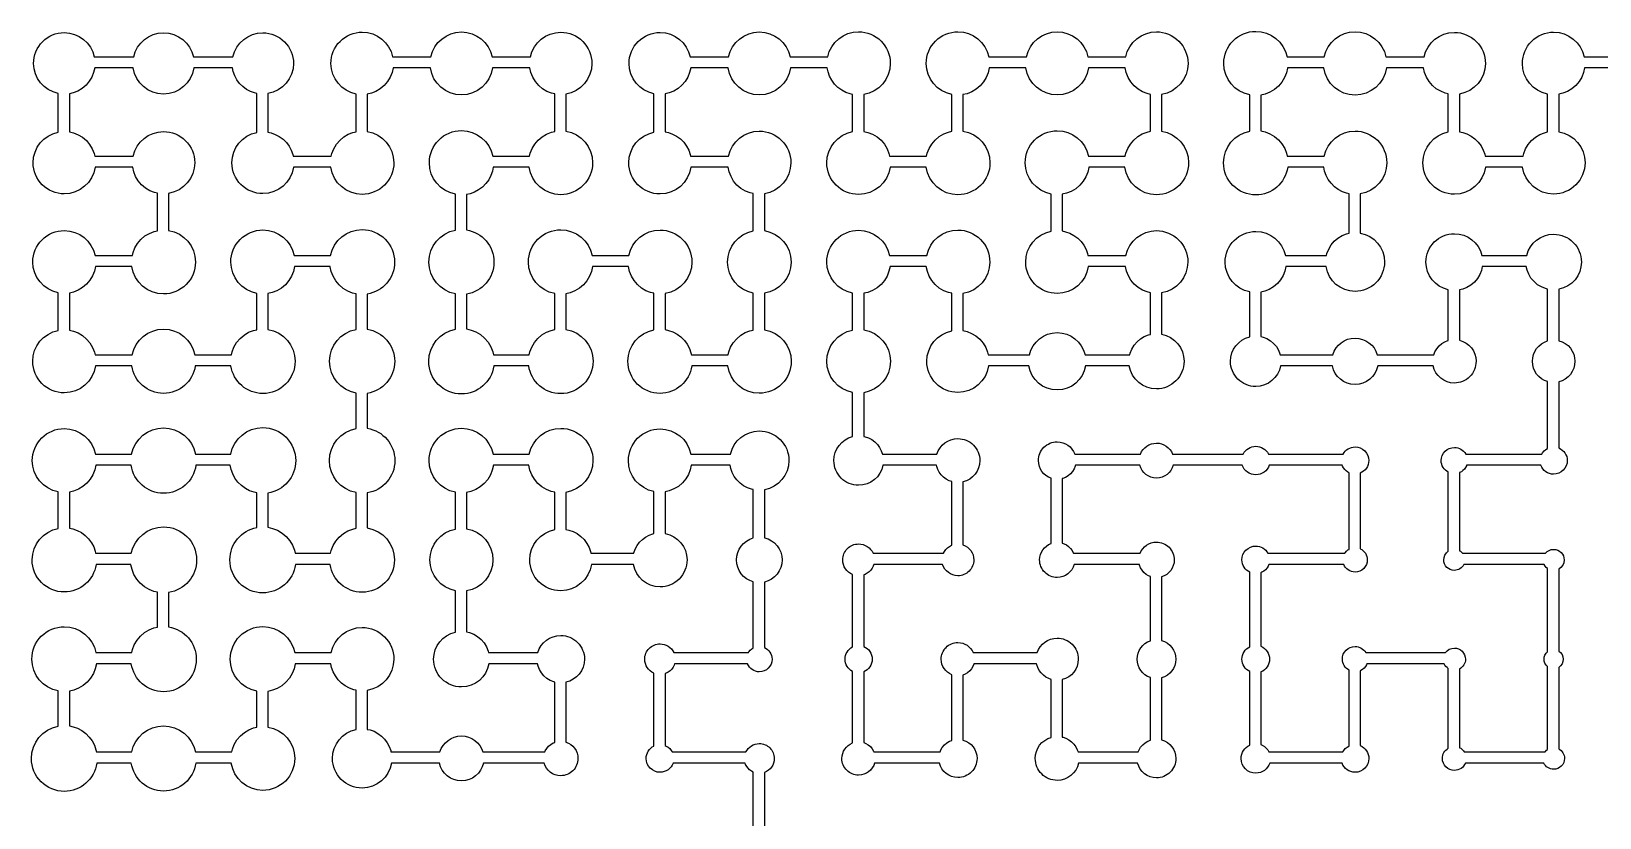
# Model space of a CAD drawing. Extents: x 0.02 to 7.98, y 0.02 to 7.98.
# Drawn here: x 2.022 to 3.996, y 6.987 to 7.977 of the extents above; entities that cross this region are included whole.
import ezdxf

# ---------------------------------------------------------------- set-up
doc = ezdxf.new("R2010")
doc.units = 0
doc.layers.add('PYDXF', color=18, linetype='CONTINUOUS')

msp = doc.modelspace()

# ---------------------------------------------------------------- linework, layer by layer
at = {"layer": 'PYDXF'}
for points in [[(2.9305, 6.9572), (2.9305, 7.0441), (2.9281, 7.0453), (2.9259, 7.047), (2.9239, 7.049), (2.9222, 7.0513), (2.9209, 7.0537), (2.9203, 7.0555), (2.8295, 7.0555, -0.318834), (2.8131, 7.0438, -0.414214), (2.7957, 7.0612, -0.287183), (2.8055, 7.0769), (2.8055, 7.1686, -0.299523), (2.7938, 7.1862, -0.414214), (2.8131, 7.2055, -0.289711), (2.8305, 7.1945), (2.9245, 7.1945), (2.9251, 7.1955), (2.9268, 7.1975), (2.9288, 7.1992), (2.9305, 7.2002), (2.9305, 7.2836, -0.337433), (2.9094, 7.3112, -0.337433), (2.9305, 7.3389), (2.9305, 7.3998), (2.9282, 7.4003), (2.9231, 7.4021), (2.9183, 7.4046), (2.9138, 7.4079), (2.9098, 7.4119), (2.9065, 7.4164), (2.9039, 7.4213), (2.9022, 7.4263), (2.9013, 7.4305), (2.8525, 7.4305), (2.8525, 7.4305), (2.8512, 7.4245), (2.8489, 7.4187), (2.8455, 7.4131), (2.8413, 7.4081), (2.8363, 7.4038), (2.8307, 7.4005), (2.8248, 7.3981), (2.8195, 7.3969), (2.8195, 7.3446, -0.359793), (2.8471, 7.3112, -0.414214), (2.8131, 7.2772, -0.365305), (2.7797, 7.3055), (2.7267, 7.3055, -0.371567), (2.6881, 7.2723, -0.414214), (2.6491, 7.3112, -0.357587), (2.6805, 7.3494), (2.6805, 7.3965), (2.6762, 7.3974), (2.6702, 7.3998), (2.6645, 7.4032), (2.6594, 7.4075), (2.6551, 7.4127), (2.6517, 7.4183), (2.6493, 7.4243), (2.648, 7.4304), (2.6479, 7.4305), (2.6034, 7.4305), (2.6034, 7.4303), (2.602, 7.4243), (2.5996, 7.4183), (2.5962, 7.4126), (2.5919, 7.4075), (2.5868, 7.4031), (2.5811, 7.3997), (2.5751, 7.3973), (2.5695, 7.3961), (2.5695, 7.3504, -0.367633), (2.6028, 7.3112, -0.367633), (2.5695, 7.2721), (2.5695, 7.2206), (2.5734, 7.2197), (2.5786, 7.2177), (2.5835, 7.2147), (2.5879, 7.211), (2.5916, 7.2066), (2.5945, 7.2017), (2.5966, 7.1965), (2.597, 7.1945), (2.6594, 7.1945, -0.334207), (2.6881, 7.2161, -0.414214), (2.718, 7.1862, -0.352253), (2.6945, 7.1571), (2.6945, 7.0819, -0.329037), (2.7098, 7.0612, -0.414214), (2.6881, 7.0395, -0.337815), (2.6672, 7.0555), (2.5908, 7.0555, -0.355549), (2.5631, 7.0329, -0.355549), (2.5354, 7.0555), (2.475, 7.0555, -0.369659), (2.4381, 7.0239, -0.414214), (2.4008, 7.0612, -0.355053), (2.4305, 7.0977), (2.4305, 7.1472), (2.4275, 7.1478), (2.4221, 7.1497), (2.4169, 7.1525), (2.4121, 7.156), (2.4079, 7.1603), (2.4044, 7.1651), (2.4016, 7.1702), (2.3997, 7.1756), (2.3987, 7.1805), (2.3538, 7.1805), (2.3537, 7.1803), (2.3524, 7.1742), (2.35, 7.1681), (2.3465, 7.1624), (2.3422, 7.1572), (2.337, 7.1528), (2.3312, 7.1494), (2.3252, 7.147), (2.3195, 7.1457), (2.3195, 7.1008, -0.368062), (2.3532, 7.0612, -0.414214), (2.3131, 7.0211, -0.372747), (2.2734, 7.0555), (2.2288, 7.0555, -0.373707), (2.1881, 7.0202, -0.373707), (2.1475, 7.0555), (2.1041, 7.0555, -0.374056), (2.0631, 7.0198, -0.414214), (2.0217, 7.0612, -0.36158), (2.0555, 7.1019), (2.0555, 7.1462, -0.36158), (2.0223, 7.1862, -0.414214), (2.0631, 7.2271, -0.355549), (2.103, 7.1945), (2.148, 7.1945), (2.1489, 7.1983), (2.1513, 7.2044), (2.1547, 7.2101), (2.1591, 7.2153), (2.1643, 7.2197), (2.17, 7.2231), (2.176, 7.2255), (2.1805, 7.2265), (2.1805, 7.2705), (2.1759, 7.2715), (2.1698, 7.274), (2.164, 7.2774), (2.1587, 7.2819), (2.1543, 7.2871), (2.1508, 7.2929), (2.1484, 7.299), (2.147, 7.3052), (2.147, 7.3055), (2.1031, 7.3055, -0.373097), (2.0631, 7.2708, -0.414214), (2.0227, 7.3112, -0.359663), (2.0555, 7.3509), (2.0555, 7.3968, -0.359324), (2.0229, 7.4362, -0.414214), (2.0631, 7.4765, -0.35466), (2.1024, 7.4445), (2.1479, 7.4445, -0.356059), (2.1881, 7.4774, -0.356059), (2.2283, 7.4445), (2.2726, 7.4445, -0.356386), (2.3131, 7.4777, -0.414214), (2.3545, 7.4362, -0.369543), (2.3195, 7.3953), (2.3195, 7.3523), (2.3253, 7.3509), (2.3314, 7.3485), (2.3373, 7.345), (2.3425, 7.3406), (2.3469, 7.3354), (2.3504, 7.3296), (2.3528, 7.3234), (2.3537, 7.3195), (2.3984, 7.3195), (2.3992, 7.3232), (2.4016, 7.3292), (2.405, 7.3349), (2.4093, 7.34), (2.4145, 7.3444), (2.4202, 7.3478), (2.4262, 7.3501), (2.4305, 7.3511), (2.4305, 7.3959, -0.36158), (2.3969, 7.4362, -0.36158), (2.4305, 7.4766), (2.4305, 7.5211, -0.36158), (2.3972, 7.5612, -0.36158), (2.4305, 7.6014), (2.4305, 7.6462), (2.4261, 7.6472), (2.4201, 7.6496), (2.4144, 7.653), (2.4092, 7.6574), (2.4049, 7.6625), (2.4015, 7.6682), (2.3991, 7.6742), (2.3977, 7.6803), (2.3977, 7.6805), (2.353, 7.6805), (2.353, 7.6804), (2.3517, 7.6744), (2.3493, 7.6684), (2.3459, 7.6628), (2.3416, 7.6577), (2.3366, 7.6534), (2.3309, 7.65), (2.325, 7.6477), (2.3195, 7.6464), (2.3195, 7.6013, -0.36862), (2.3537, 7.5612, -0.414214), (2.3131, 7.5207, -0.37324), (2.2729, 7.5555), (2.2281, 7.5555, -0.373097), (2.1881, 7.5208, -0.373097), (2.1481, 7.5555), (2.1024, 7.5555, -0.372371), (2.0631, 7.5215, -0.414214), (2.0234, 7.5612, -0.358658), (2.0555, 7.6001), (2.0555, 7.6475, -0.358488), (2.0235, 7.6862, -0.414214), (2.0631, 7.7258, -0.353771), (2.1018, 7.6945), (2.1489, 7.6945), (2.1497, 7.6981), (2.152, 7.704), (2.1554, 7.7096), (2.1597, 7.7147), (2.1647, 7.719), (2.1704, 7.7223), (2.1763, 7.7247), (2.1805, 7.7256), (2.1805, 7.7729), (2.1766, 7.7737), (2.1708, 7.776), (2.1653, 7.7793), (2.1604, 7.7835), (2.1562, 7.7884), (2.1529, 7.7939), (2.1506, 7.7997), (2.1493, 7.8055), (2.1019, 7.8055, -0.371853), (2.0631, 7.772, -0.414214), (2.0239, 7.8112, -0.357953), (2.0555, 7.8496), (2.0555, 7.8984, -0.357235), (2.0244, 7.9362, -0.414214), (2.0631, 7.975, -0.352423), (2.1009, 7.9445), (2.1505, 7.9445, -0.352214), (2.1881, 7.9748, -0.352214), (2.2257, 7.9445), (2.2755, 7.9445, -0.352214), (2.3131, 7.9748, -0.414214), (2.3517, 7.9362, -0.366254), (2.3195, 7.8982), (2.3195, 7.8496), (2.3235, 7.8488), (2.3288, 7.8469), (2.3338, 7.8443), (2.3385, 7.8408), (2.3427, 7.8367), (2.3461, 7.832), (2.3488, 7.8269), (2.3507, 7.8216), (2.3511, 7.8195), (2.3992, 7.8195), (2.4, 7.8229), (2.4024, 7.8288), (2.4057, 7.8344), (2.4099, 7.8394), (2.415, 7.8437), (2.4205, 7.847), (2.4264, 7.8493), (2.4305, 7.8503), (2.4305, 7.8977, -0.358136), (2.3988, 7.9362, -0.414214), (2.4381, 7.9756, -0.353392), (2.4765, 7.9445), (2.5245, 7.9445, -0.353745), (2.5631, 7.9758, -0.353771), (2.6018, 7.9445), (2.6499, 7.9445, -0.353169), (2.6881, 7.9755, -0.414214), (2.7273, 7.9362, -0.367048), (2.6945, 7.8976), (2.6945, 7.8509, -0.368205), (2.7283, 7.8112, -0.414214), (2.6881, 7.771, -0.372877), (2.6483, 7.8055), (2.6031, 7.8055), (2.6021, 7.8004), (2.6002, 7.795), (2.5974, 7.7897), (2.5938, 7.7849), (2.5895, 7.7806), (2.5846, 7.777), (2.5794, 7.7742), (2.5739, 7.7722), (2.5695, 7.7713), (2.5695, 7.7266, -0.369023), (2.6041, 7.6862, -0.369023), (2.5695, 7.6458), (2.5695, 7.6019), (2.5752, 7.6006), (2.5813, 7.5982), (2.587, 7.5948), (2.5922, 7.5904), (2.5966, 7.5852), (2.6001, 7.5794), (2.6025, 7.5733), (2.6033, 7.5695), (2.6484, 7.5695), (2.6492, 7.5732), (2.6516, 7.5792), (2.655, 7.5849), (2.6593, 7.59), (2.6645, 7.5944), (2.6702, 7.5978), (2.6762, 7.6001), (2.6805, 7.6011), (2.6805, 7.6465, -0.359819), (2.6475, 7.6862, -0.414214), (2.6881, 7.7268, -0.355196), (2.7277, 7.6945), (2.7739, 7.6945, -0.35466), (2.8131, 7.7265, -0.414214), (2.8533, 7.6862, -0.368205), (2.8195, 7.6466), (2.8195, 7.6011), (2.8239, 7.6002), (2.8294, 7.5983), (2.8346, 7.5955), (2.8395, 7.5919), (2.8438, 7.5876), (2.8474, 7.5827), (2.8502, 7.5775), (2.8521, 7.572), (2.8526, 7.5695), (2.8989, 7.5695), (2.8997, 7.5731), (2.902, 7.579), (2.9054, 7.5846), (2.9097, 7.5897), (2.9147, 7.594), (2.9204, 7.5973), (2.9263, 7.5997), (2.9305, 7.6006), (2.9305, 7.6471, -0.358997), (2.8981, 7.6862, -0.358997), (2.9305, 7.7254), (2.9305, 7.7723), (2.9264, 7.7733), (2.9206, 7.7756), (2.915, 7.7789), (2.91, 7.7831), (2.9058, 7.7882), (2.9025, 7.7937), (2.9001, 7.7996), (2.8988, 7.8055), (2.8988, 7.8055), (2.852, 7.8055, -0.371982), (2.8131, 7.7719, -0.414214), (2.7738, 7.8112, -0.358123), (2.8055, 7.8497), (2.8055, 7.8981, -0.3576), (2.7741, 7.9362, -0.414214), (2.8131, 7.9752, -0.352816), (2.8511, 7.9445), (2.8995, 7.9445, -0.353745), (2.9381, 7.9758, -0.353771), (2.9768, 7.9445), (3.0242, 7.9445, -0.354111), (3.0631, 7.9761, -0.414214), (3.103, 7.9362, -0.367776), (3.0695, 7.8969), (3.0695, 7.8507), (3.0749, 7.8494), (3.0808, 7.8471), (3.0863, 7.8438), (3.0914, 7.8395), (3.0956, 7.8345), (3.099, 7.8289), (3.1013, 7.823), (3.1021, 7.8195), (3.1487, 7.8195), (3.1496, 7.8231), (3.1519, 7.829), (3.1553, 7.8347), (3.1596, 7.8398), (3.1647, 7.8441), (3.1703, 7.8474), (3.1763, 7.8498), (3.1805, 7.8508), (3.1805, 7.8972, -0.358828), (3.1483, 7.9362, -0.414214), (3.1881, 7.9761, -0.35415), (3.227, 7.9445), (3.2744, 7.9445, -0.353928), (3.3131, 7.976, -0.353928), (3.3519, 7.9445), (3.3994, 7.9445, -0.353928), (3.4381, 7.976, -0.414214), (3.4778, 7.9362, -0.367633), (3.4445, 7.8971), (3.4445, 7.851, -0.368321), (3.4785, 7.8112, -0.414214), (3.4381, 7.7709, -0.372981), (3.3982, 7.8055), (3.3529, 7.8055), (3.3529, 7.8054), (3.3516, 7.7994), (3.3492, 7.7935), (3.3458, 7.7879), (3.3416, 7.7828), (3.3365, 7.7785), (3.3309, 7.7751), (3.3249, 7.7728), (3.3195, 7.7716), (3.3195, 7.7253), (3.3237, 7.7244), (3.329, 7.7225), (3.3342, 7.7198), (3.3389, 7.7163), (3.3431, 7.7121), (3.3467, 7.7073), (3.3494, 7.7021), (3.3513, 7.6968), (3.3518, 7.6945), (3.3996, 7.6945, -0.353562), (3.4381, 7.7257, -0.414214), (3.4776, 7.6862, -0.367347), (3.4445, 7.6473), (3.4445, 7.5953, -0.36158), (3.4728, 7.5612, -0.414214), (3.4381, 7.5265, -0.366306), (3.4039, 7.5555), (3.3487, 7.5555, -0.368166), (3.3131, 7.5251, -0.368166), (3.2775, 7.5555), (3.2268, 7.5555, -0.37171), (3.1881, 7.5221, -0.414214), (3.149, 7.5612, -0.35777), (3.1805, 7.5995), (3.1805, 7.6468), (3.1763, 7.6478), (3.1704, 7.6501), (3.1647, 7.6535), (3.1597, 7.6578), (3.1554, 7.6629), (3.152, 7.6685), (3.1497, 7.6744), (3.1483, 7.6804), (3.1483, 7.6805), (3.1027, 7.6805), (3.1027, 7.6804), (3.1013, 7.6745), (3.099, 7.6686), (3.0956, 7.663), (3.0914, 7.658), (3.0863, 7.6537), (3.0808, 7.6504), (3.0749, 7.648), (3.0695, 7.6468), (3.0695, 7.6008, -0.368062), (3.1032, 7.5612, -0.368062), (3.0695, 7.5217), (3.0695, 7.4667), (3.0714, 7.4663), (3.0756, 7.4648), (3.0797, 7.4626), (3.0834, 7.4599), (3.0867, 7.4565), (3.0895, 7.4528), (3.0916, 7.4487), (3.0931, 7.4445), (3.0932, 7.4445), (3.1618, 7.4445, -0.327731), (3.1881, 7.4639, -0.414214), (3.2158, 7.4362, -0.347379), (3.1945, 7.4094), (3.1945, 7.3302, -0.32193), (3.2082, 7.3112, -0.414214), (3.1881, 7.2912, -0.331439), (3.1689, 7.3055), (3.0823, 7.3055), (3.0815, 7.3032), (3.0801, 7.3006), (3.0783, 7.2982), (3.0762, 7.296), (3.0738, 7.2943), (3.0712, 7.2929), (3.0695, 7.2923), (3.0695, 7.2021, -0.307649), (3.0803, 7.1862, -0.307649), (3.0695, 7.1704), (3.0695, 7.0812), (3.0724, 7.0801), (3.0753, 7.0783), (3.078, 7.0761), (3.0802, 7.0734), (3.082, 7.0705), (3.0824, 7.0695), (3.1656, 7.0695), (3.1665, 7.0719), (3.1685, 7.0752), (3.1711, 7.0782), (3.1741, 7.0808), (3.1775, 7.0828), (3.1805, 7.084), (3.1805, 7.1667, -0.308949), (3.1671, 7.1862, -0.414214), (3.1881, 7.2072, -0.299868), (3.2074, 7.1945), (3.2879, 7.1945, -0.324151), (3.3131, 7.2128, -0.414214), (3.3397, 7.1862, -0.344676), (3.3195, 7.1605), (3.3195, 7.0881), (3.3205, 7.0879), (3.3242, 7.0866), (3.3278, 7.0847), (3.3311, 7.0822), (3.3341, 7.0793), (3.3365, 7.0759), (3.3384, 7.0723), (3.3395, 7.0695), (3.4152, 7.0695), (3.4162, 7.072), (3.4182, 7.0754), (3.4208, 7.0785), (3.4239, 7.0811), (3.4273, 7.0832), (3.4305, 7.0844), (3.4305, 7.1631, -0.324019), (3.4137, 7.1862, -0.324111), (3.4305, 7.2094), (3.4305, 7.2903), (3.4282, 7.2912), (3.4251, 7.293), (3.4223, 7.2954), (3.4199, 7.2982), (3.418, 7.3014), (3.4167, 7.3047), (3.4166, 7.3055), (3.3345, 7.3055, -0.339315), (3.3131, 7.2891, -0.414214), (3.291, 7.3112, -0.31449), (3.3055, 7.332), (3.3055, 7.4139, -0.320924), (3.2895, 7.4362, -0.414214), (3.3131, 7.4599, -0.312794), (3.3352, 7.4445), (3.4179, 7.4445, -0.307649), (3.4381, 7.4582, -0.307649), (3.4584, 7.4445), (3.5472, 7.4445, -0.280208), (3.5631, 7.4542, -0.280021), (3.579, 7.4445), (3.6731, 7.4445, -0.27315), (3.6881, 7.4534, -0.414214), (3.7053, 7.4362, -0.307649), (3.6945, 7.4204), (3.6945, 7.3252, -0.293142), (3.7035, 7.3112, -0.414214), (3.6881, 7.2959, -0.307649), (3.6739, 7.3055), (3.5795, 7.3055), (3.5788, 7.3035), (3.5773, 7.3011), (3.5754, 7.2989), (3.5732, 7.297), (3.5708, 7.2956), (3.5695, 7.2951), (3.5695, 7.2024, -0.307861), (3.5805, 7.1862, -0.307861), (3.5695, 7.1701), (3.5695, 7.0786), (3.5713, 7.0779), (3.5739, 7.0763), (3.5762, 7.0743), (3.5782, 7.072), (3.5797, 7.0695), (3.6728, 7.0695), (3.6739, 7.0714), (3.6758, 7.0736), (3.678, 7.0754), (3.6804, 7.0769), (3.6805, 7.0769), (3.6805, 7.1723, -0.274669), (3.6721, 7.1862, -0.414214), (3.6881, 7.2022, -0.261964), (3.7017, 7.1945), (3.8018, 7.1945, -0.239162), (3.8131, 7.2002, -0.414214), (3.8271, 7.1862, -0.281246), (3.8195, 7.1738), (3.8195, 7.0748), (3.8211, 7.074), (3.8229, 7.0726), (3.8245, 7.071), (3.8256, 7.0695), (3.9273, 7.0695), (3.9278, 7.0701), (3.9292, 7.0716), (3.9305, 7.0725), (3.9305, 7.1768, -0.22637), (3.926, 7.1862, -0.22637), (3.9305, 7.1956), (3.9305, 7.3004), (3.9304, 7.3004), (3.9287, 7.3018), (3.9273, 7.3035), (3.9262, 7.3054), (3.9261, 7.3055), (3.8251, 7.3055, -0.288593), (3.8131, 7.298, -0.414214), (3.7998, 7.3112, -0.244691), (3.8055, 7.3221), (3.8055, 7.4216, -0.280101), (3.7965, 7.4362, -0.414214), (3.8131, 7.4528, -0.26785), (3.8274, 7.4445), (3.9231, 7.4445), (3.9242, 7.4462), (3.926, 7.4484), (3.9281, 7.4502), (3.9305, 7.4516), (3.9305, 7.5356, -0.331887), (3.9114, 7.5612, -0.33194), (3.9305, 7.5869), (3.9305, 7.6522), (3.9278, 7.6528), (3.9227, 7.6548), (3.9178, 7.6577), (3.9134, 7.6615), (3.9096, 7.6659), (3.9067, 7.6708), (3.9047, 7.676), (3.9036, 7.6805), (3.8483, 7.6805), (3.8472, 7.6757), (3.8452, 7.6705), (3.8422, 7.6655), (3.8384, 7.661), (3.8339, 7.6572), (3.8289, 7.6542), (3.8236, 7.6521), (3.8195, 7.6512), (3.8195, 7.5877, -0.346435), (3.8404, 7.5612, -0.414214), (3.8131, 7.5339, -0.353287), (3.7865, 7.5555), (3.7167, 7.5555, -0.357261), (3.6881, 7.532, -0.357274), (3.6595, 7.5555), (3.5943, 7.5555, -0.361867), (3.5631, 7.5295, -0.414214), (3.5313, 7.5612, -0.344808), (3.5555, 7.592), (3.5555, 7.6486, -0.356843), (3.5246, 7.6862, -0.414214), (3.5631, 7.7247, -0.351978), (3.6006, 7.6945), (3.6521, 7.6945), (3.6527, 7.6971), (3.6549, 7.7026), (3.658, 7.7078), (3.6619, 7.7124), (3.6666, 7.7164), (3.6718, 7.7195), (3.6772, 7.7217), (3.6805, 7.7224), (3.6805, 7.7722), (3.6775, 7.7728), (3.6721, 7.7747), (3.6669, 7.7775), (3.6621, 7.781), (3.6579, 7.7853), (3.6544, 7.7901), (3.6516, 7.7952), (3.6497, 7.8006), (3.6487, 7.8055), (3.6033, 7.8055, -0.37324), (3.5631, 7.7707, -0.414214), (3.5225, 7.8112, -0.359819), (3.5555, 7.851), (3.5555, 7.8967, -0.359493), (3.5228, 7.9362, -0.414214), (3.5631, 7.9766, -0.35487), (3.6025, 7.9445), (3.6492, 7.9445, -0.354111), (3.6881, 7.9761, -0.35415), (3.727, 7.9445), (3.775, 7.9445, -0.352973), (3.8131, 7.9753, -0.414214), (3.8522, 7.9362, -0.366892), (3.8195, 7.8977), (3.8195, 7.8503), (3.8237, 7.8494), (3.829, 7.8475), (3.8342, 7.8448), (3.8389, 7.8413), (3.8431, 7.8371), (3.8467, 7.8323), (3.8494, 7.8271), (3.8513, 7.8218), (3.8518, 7.8195), (3.8996, 7.8195), (3.9004, 7.8228), (3.9027, 7.8287), (3.906, 7.8342), (3.9102, 7.8392), (3.9152, 7.8434), (3.9207, 7.8467), (3.9265, 7.849), (3.9305, 7.8499), (3.9305, 7.8977, -0.358136), (3.8988, 7.9362, -0.414214), (3.9381, 7.9756, -0.353366), (3.9765, 7.9445), (4.0236, 7.9445, -0.355053)], [(4.0231, 7.9305), (3.977, 7.9305), (3.9757, 7.9247), (3.9734, 7.9189), (3.9701, 7.9134), (3.9659, 7.9084), (3.961, 7.9042), (3.9555, 7.9009), (3.9497, 7.8986), (3.9445, 7.8974), (3.9445, 7.8502, -0.367347), (3.9776, 7.8112, -0.414214), (3.9381, 7.7718, -0.372112), (3.8991, 7.8055), (3.8523, 7.8055, -0.372242), (3.8131, 7.7716, -0.414214), (3.7735, 7.8112, -0.358475), (3.8055, 7.85), (3.8055, 7.898), (3.8016, 7.8989), (3.7959, 7.9011), (3.7904, 7.9044), (3.7855, 7.9086), (3.7813, 7.9135), (3.778, 7.919), (3.7757, 7.9247), (3.7744, 7.9305), (3.7275, 7.9305, -0.372501), (3.6881, 7.8964, -0.372475), (3.6487, 7.9305), (3.603, 7.9305), (3.603, 7.9304), (3.6017, 7.9244), (3.5993, 7.9184), (3.5959, 7.9128), (3.5916, 7.9077), (3.5866, 7.9034), (3.5809, 7.9), (3.575, 7.8977), (3.5695, 7.8964), (3.5695, 7.8513), (3.575, 7.85), (3.581, 7.8477), (3.5867, 7.8443), (3.5918, 7.8399), (3.5961, 7.8348), (3.5995, 7.8291), (3.6019, 7.8232), (3.6027, 7.8195), (3.6492, 7.8195, -0.354111), (3.6881, 7.8511, -0.414214), (3.728, 7.8112, -0.367776), (3.6945, 7.7719), (3.6945, 7.7227, -0.364237), (3.7252, 7.6862, -0.414214), (3.6881, 7.6492, -0.369309), (3.6516, 7.6805), (3.6011, 7.6805), (3.5999, 7.6749), (3.5976, 7.6693), (3.5944, 7.6639), (3.5903, 7.659), (3.5855, 7.6549), (3.5801, 7.6517), (3.5744, 7.6495), (3.5695, 7.6484), (3.5695, 7.5923), (3.5725, 7.5916), (3.5771, 7.5898), (3.5816, 7.5871), (3.5856, 7.5837), (3.589, 7.5797), (3.5916, 7.5753), (3.5935, 7.5706), (3.5937, 7.5695), (3.6601, 7.5695, -0.332428), (3.6881, 7.5904, -0.332401), (3.7161, 7.5695), (3.7871, 7.5695), (3.7886, 7.5733), (3.7909, 7.5771), (3.7938, 7.5805), (3.7973, 7.5835), (3.8011, 7.5857), (3.8051, 7.5873), (3.8055, 7.5874), (3.8055, 7.6514, -0.352436), (3.7774, 7.6862, -0.414214), (3.8131, 7.7219, -0.347222), (3.8478, 7.6945), (3.9042, 7.6945, -0.345831), (3.9381, 7.7212, -0.414214), (3.9731, 7.6862, -0.36158), (3.9445, 7.6519), (3.9445, 7.5872, -0.345149), (3.9649, 7.5612, -0.34507), (3.9445, 7.5353), (3.9445, 7.4521, -0.307649), (3.9553, 7.4362, -0.414214), (3.9381, 7.4191, -0.317219), (3.922, 7.4305), (3.8286, 7.4305), (3.8283, 7.4296), (3.8271, 7.4274), (3.8257, 7.4254), (3.8239, 7.4237), (3.8219, 7.4222), (3.8198, 7.4211), (3.8195, 7.421), (3.8195, 7.3228), (3.8208, 7.322), (3.8225, 7.3206), (3.8235, 7.3195), (3.9278, 7.3195, -0.22812), (3.9381, 7.3245, -0.414214), (3.9514, 7.3112, -0.273497), (3.9445, 7.2996), (3.9445, 7.1965, -0.259594), (3.9502, 7.1862, -0.259594), (3.9445, 7.1759), (3.9445, 7.0733, -0.277438), (3.9518, 7.0612, -0.414214), (3.9381, 7.0476, -0.291972), (3.9258, 7.0555), (3.827, 7.0555, -0.307649), (3.8131, 7.0462, -0.414214), (3.7981, 7.0612, -0.26548), (3.8055, 7.0742), (3.8055, 7.1745), (3.804, 7.1756), (3.8025, 7.1771), (3.8013, 7.1788), (3.8004, 7.1805), (3.703, 7.1805), (3.7024, 7.1792), (3.7011, 7.177), (3.6994, 7.1749), (3.6974, 7.1732), (3.6952, 7.1719), (3.6945, 7.1716), (3.6945, 7.0774, -0.307861), (3.7055, 7.0612, -0.414214), (3.6881, 7.0438, -0.318834), (3.6717, 7.0555), (3.5807, 7.0555, -0.3246), (3.5631, 7.0427, -0.414214), (3.5446, 7.0612, -0.294658), (3.5555, 7.0781), (3.5555, 7.1706, -0.287183), (3.5457, 7.1862, -0.287183), (3.5555, 7.2019), (3.5555, 7.2956, -0.287183), (3.5457, 7.3112, -0.414214), (3.5631, 7.3287, -0.275627), (3.5784, 7.3195), (3.6752, 7.3195), (3.6756, 7.3202), (3.6773, 7.3221), (3.6792, 7.3237), (3.6805, 7.3245), (3.6805, 7.4209), (3.679, 7.4217), (3.6769, 7.4232), (3.6751, 7.4251), (3.6736, 7.4271), (3.6724, 7.4294), (3.672, 7.4305), (3.5801, 7.4305, -0.32185), (3.5631, 7.4183, -0.321797), (3.5461, 7.4305), (3.4593, 7.4305, -0.338578), (3.4381, 7.4143, -0.338578), (3.417, 7.4305), (3.336, 7.4305), (3.3357, 7.4293), (3.3343, 7.4258), (3.3324, 7.4225), (3.3298, 7.4195), (3.3269, 7.417), (3.3235, 7.415), (3.3201, 7.4136), (3.3195, 7.4135), (3.3195, 7.3324), (3.322, 7.3315), (3.3249, 7.33), (3.3275, 7.328), (3.3299, 7.3257), (3.3319, 7.323), (3.3334, 7.3201), (3.3336, 7.3195), (3.4174, 7.3195, -0.307649), (3.4381, 7.3336, -0.414214), (3.4605, 7.3112, -0.331676), (3.4445, 7.2898), (3.4445, 7.2098, -0.338762), (3.4626, 7.1862, -0.338644), (3.4445, 7.1627), (3.4445, 7.0848, -0.338762), (3.4626, 7.0612, -0.414214), (3.4381, 7.0368, -0.346304), (3.4144, 7.0555), (3.3401, 7.0555, -0.354111), (3.3131, 7.0336, -0.414214), (3.2855, 7.0612, -0.334734), (3.3055, 7.0878), (3.3055, 7.1608), (3.3024, 7.1619), (3.299, 7.1637), (3.2958, 7.1661), (3.293, 7.1689), (3.2906, 7.1721), (3.2888, 7.1756), (3.2875, 7.1792), (3.2872, 7.1805), (3.2083, 7.1805), (3.2082, 7.1801), (3.207, 7.177), (3.2052, 7.174), (3.203, 7.1714), (3.2003, 7.1691), (3.1974, 7.1674), (3.1945, 7.1662), (3.1945, 7.0844, -0.337394), (3.2122, 7.0612, -0.414214), (3.1881, 7.0372, -0.345097), (3.1648, 7.0555), (3.0833, 7.0555, -0.335208), (3.0631, 7.0402, -0.414214), (3.0421, 7.0612, -0.308949), (3.0555, 7.0807), (3.0555, 7.1709, -0.284734), (3.046, 7.1862, -0.285), (3.0555, 7.2016), (3.0555, 7.2927, -0.307649), (3.0431, 7.3112, -0.414214), (3.0631, 7.3313, -0.294525), (3.0814, 7.3195), (3.1699, 7.3195), (3.1711, 7.3219), (3.1729, 7.3243), (3.175, 7.3264), (3.1775, 7.3282), (3.1801, 7.3296), (3.1805, 7.3298), (3.1805, 7.4097), (3.177, 7.4109), (3.1734, 7.4128), (3.1701, 7.4153), (3.1671, 7.4182), (3.1647, 7.4215), (3.1628, 7.4251), (3.1615, 7.4289), (3.1611, 7.4305), (3.0937, 7.4305, -0.36158), (3.0631, 7.4051, -0.414214), (3.032, 7.4362, -0.343416), (3.0555, 7.4664), (3.0555, 7.522, -0.359167), (3.023, 7.5612, -0.359167), (3.0555, 7.6005), (3.0555, 7.6471, -0.358997), (3.0231, 7.6862, -0.414214), (3.0631, 7.7262, -0.354307), (3.1021, 7.6945), (3.1489, 7.6945, -0.35466), (3.1881, 7.7265, -0.414214), (3.2283, 7.6862, -0.368205), (3.1945, 7.6466), (3.1945, 7.5998), (3.1996, 7.5986), (3.2054, 7.5963), (3.2108, 7.5931), (3.2158, 7.5889), (3.2199, 7.584), (3.2232, 7.5785), (3.2255, 7.5727), (3.2262, 7.5695), (3.2781, 7.5695, -0.347917), (3.3131, 7.5973, -0.347917), (3.3482, 7.5695), (3.4045, 7.5695), (3.4049, 7.5714), (3.407, 7.5766), (3.4099, 7.5814), (3.4136, 7.5858), (3.4179, 7.5895), (3.4228, 7.5924), (3.4279, 7.5944), (3.4305, 7.595), (3.4305, 7.6476), (3.4265, 7.6485), (3.4207, 7.6508), (3.4152, 7.6541), (3.4102, 7.6583), (3.406, 7.6633), (3.4027, 7.6688), (3.4004, 7.6746), (3.3991, 7.6805), (3.3523, 7.6805, -0.372242), (3.3131, 7.6466, -0.414214), (3.2735, 7.6862, -0.358475), (3.3055, 7.725), (3.3055, 7.7718, -0.359324), (3.2729, 7.8112, -0.414214), (3.3131, 7.8515, -0.35466), (3.3524, 7.8195), (3.3987, 7.8195), (3.3996, 7.8231), (3.4019, 7.829), (3.4053, 7.8347), (3.4096, 7.8398), (3.4147, 7.8441), (3.4203, 7.8474), (3.4263, 7.8498), (3.4305, 7.8508), (3.4305, 7.8973), (3.4264, 7.8983), (3.4206, 7.9006), (3.415, 7.9039), (3.41, 7.9081), (3.4058, 7.9132), (3.4025, 7.9187), (3.4001, 7.9246), (3.3988, 7.9305), (3.3988, 7.9305), (3.3524, 7.9305, -0.372371), (3.3131, 7.8965, -0.372371), (3.2738, 7.9305), (3.2275, 7.9305), (3.2275, 7.9305), (3.2262, 7.9245), (3.2239, 7.9187), (3.2205, 7.9131), (3.2163, 7.9081), (3.2113, 7.9038), (3.2057, 7.9005), (3.1998, 7.8981), (3.1945, 7.8969), (3.1945, 7.851, -0.368321), (3.2285, 7.8112, -0.414214), (3.1881, 7.7709, -0.372981), (3.1482, 7.8055), (3.1027, 7.8055, -0.372631), (3.0631, 7.7713, -0.414214), (3.0231, 7.8112, -0.358997), (3.0555, 7.8504), (3.0555, 7.8972), (3.0525, 7.8978), (3.0471, 7.8997), (3.0419, 7.9025), (3.0371, 7.906), (3.0329, 7.9103), (3.0294, 7.9151), (3.0266, 7.9202), (3.0247, 7.9256), (3.0237, 7.9305), (2.9773, 7.9305, -0.372242), (2.9381, 7.8966, -0.372216), (2.899, 7.9305), (2.8517, 7.9305), (2.8504, 7.9248), (2.8481, 7.919), (2.8448, 7.9136), (2.8407, 7.9087), (2.8358, 7.9045), (2.8303, 7.9013), (2.8246, 7.899), (2.8195, 7.8978), (2.8195, 7.85), (2.8236, 7.8492), (2.8289, 7.8473), (2.834, 7.8446), (2.8388, 7.8411), (2.843, 7.8369), (2.8465, 7.8322), (2.8492, 7.827), (2.851, 7.8217), (2.8515, 7.8195), (2.8994, 7.8195, -0.353928), (2.9381, 7.851, -0.414214), (2.9778, 7.8112, -0.367633), (2.9445, 7.7721), (2.9445, 7.7257, -0.367932), (2.9781, 7.6862, -0.367932), (2.9445, 7.6468), (2.9445, 7.6009, -0.368205), (2.9783, 7.5612, -0.414214), (2.9381, 7.521, -0.372877), (2.8983, 7.5555), (2.8531, 7.5555, -0.373097), (2.8131, 7.5208, -0.414214), (2.7727, 7.5612, -0.359663), (2.8055, 7.6009), (2.8055, 7.6468), (2.8013, 7.6478), (2.7954, 7.6501), (2.7897, 7.6535), (2.7847, 7.6578), (2.7804, 7.6629), (2.777, 7.6685), (2.7747, 7.6744), (2.7733, 7.6804), (2.7733, 7.6805), (2.7283, 7.6805), (2.7283, 7.6804), (2.7269, 7.6743), (2.7245, 7.6683), (2.7211, 7.6627), (2.7168, 7.6575), (2.7117, 7.6532), (2.706, 7.6498), (2.7, 7.6474), (2.6945, 7.6462), (2.6945, 7.6014, -0.368763), (2.7288, 7.5612, -0.414214), (2.6881, 7.5205, -0.373357), (2.6478, 7.5555), (2.6039, 7.5555, -0.373823), (2.5631, 7.5201, -0.414214), (2.5219, 7.5612, -0.36158), (2.5555, 7.6016), (2.5555, 7.6461, -0.36158), (2.5222, 7.6862, -0.36158), (2.5555, 7.7264), (2.5555, 7.7716, -0.359663), (2.5227, 7.8112, -0.414214), (2.5631, 7.8517, -0.355053), (2.6026, 7.8195), (2.6489, 7.8195), (2.6497, 7.8231), (2.652, 7.829), (2.6554, 7.8346), (2.6597, 7.8397), (2.6647, 7.844), (2.6704, 7.8473), (2.6763, 7.8497), (2.6805, 7.8506), (2.6805, 7.8979), (2.6766, 7.8987), (2.6708, 7.901), (2.6653, 7.9043), (2.6604, 7.9085), (2.6562, 7.9134), (2.6529, 7.9189), (2.6506, 7.9247), (2.6493, 7.9305), (2.6023, 7.9305, -0.372242), (2.5631, 7.8966, -0.372216), (2.524, 7.9305), (2.477, 7.9305), (2.4757, 7.9247), (2.4734, 7.9189), (2.4701, 7.9134), (2.4659, 7.9084), (2.461, 7.9042), (2.4555, 7.9009), (2.4497, 7.8986), (2.4445, 7.8974), (2.4445, 7.8505, -0.367763), (2.478, 7.8112, -0.414214), (2.4381, 7.7714, -0.372475), (2.3987, 7.8055), (2.3517, 7.8055, -0.371567), (2.3131, 7.7723, -0.414214), (2.2741, 7.8112, -0.357587), (2.3055, 7.8494), (2.3055, 7.8985), (2.3028, 7.899), (2.2976, 7.9009), (2.2926, 7.9035), (2.2879, 7.907), (2.2838, 7.9111), (2.2804, 7.9157), (2.2778, 7.9207), (2.2759, 7.9259), (2.275, 7.9305), (2.2262, 7.9305, -0.371113), (2.1881, 7.8976, -0.371113), (2.15, 7.9305), (2.1014, 7.9305), (2.1001, 7.9249), (2.0979, 7.9191), (2.0946, 7.9137), (2.0905, 7.9089), (2.0856, 7.9047), (2.0802, 7.9015), (2.0745, 7.8992), (2.0695, 7.8981), (2.0695, 7.8499), (2.0746, 7.8487), (2.0804, 7.8464), (2.0859, 7.8432), (2.0909, 7.839), (2.095, 7.834), (2.0983, 7.8285), (2.1006, 7.8228), (2.1014, 7.8195), (2.1499, 7.8195, -0.353169), (2.1881, 7.8505, -0.414214), (2.2273, 7.8112, -0.367048), (2.1945, 7.7726), (2.1945, 7.7259, -0.368205), (2.2283, 7.6862, -0.414214), (2.1881, 7.646, -0.372877), (2.1483, 7.6805), (2.1023, 7.6805), (2.1023, 7.6805), (2.101, 7.6746), (2.0987, 7.6688), (2.0953, 7.6632), (2.0911, 7.6582), (2.0861, 7.654), (2.0806, 7.6507), (2.0748, 7.6484), (2.0695, 7.6472), (2.0695, 7.6004), (2.0748, 7.5992), (2.0806, 7.5969), (2.0862, 7.5936), (2.0912, 7.5893), (2.0954, 7.5843), (2.0988, 7.5788), (2.1011, 7.5729), (2.1019, 7.5695), (2.1486, 7.5695, -0.355053), (2.1881, 7.6017, -0.355053), (2.2276, 7.5695), (2.2735, 7.5695), (2.2743, 7.5732), (2.2767, 7.5791), (2.2801, 7.5848), (2.2844, 7.5899), (2.2895, 7.5943), (2.2952, 7.5977), (2.3012, 7.6), (2.3055, 7.601), (2.3055, 7.6467, -0.359493), (2.2728, 7.6862, -0.414214), (2.3131, 7.7266, -0.35487), (2.3525, 7.6945), (2.3983, 7.6945, -0.355549), (2.4381, 7.7271, -0.414214), (2.4789, 7.6862, -0.368893), (2.4445, 7.6459), (2.4445, 7.6016, -0.369023), (2.4791, 7.5612, -0.369023), (2.4445, 7.5208), (2.4445, 7.4769, -0.369283), (2.4793, 7.4362, -0.369283), (2.4445, 7.3956), (2.4445, 7.3514, -0.368763), (2.4788, 7.3112, -0.414214), (2.4381, 7.2705, -0.373357), (2.3978, 7.3055), (2.3542, 7.3055, -0.374173), (2.3131, 7.2697, -0.414214), (2.2716, 7.3112, -0.36158), (2.3055, 7.352), (2.3055, 7.3956), (2.3021, 7.3963), (2.2965, 7.3983), (2.2911, 7.4012), (2.2861, 7.4048), (2.2817, 7.4092), (2.278, 7.4142), (2.2752, 7.4196), (2.2732, 7.4252), (2.2721, 7.4305), (2.2289, 7.4305, -0.373823), (2.1881, 7.3951, -0.373823), (2.1473, 7.4305), (2.1029, 7.4305), (2.1029, 7.4304), (2.1016, 7.4244), (2.0992, 7.4185), (2.0958, 7.4129), (2.0916, 7.4078), (2.0865, 7.4035), (2.0809, 7.4001), (2.0749, 7.3978), (2.0695, 7.3966), (2.0695, 7.3511), (2.0739, 7.3502), (2.0794, 7.3483), (2.0846, 7.3455), (2.0895, 7.3419), (2.0938, 7.3376), (2.0974, 7.3327), (2.1002, 7.3275), (2.1021, 7.322), (2.1026, 7.3195), (2.1475, 7.3195, -0.356556), (2.1881, 7.3528, -0.414214), (2.2297, 7.3112, -0.369672), (2.1945, 7.2702), (2.1945, 7.2268, -0.369153), (2.2292, 7.1862, -0.414214), (2.1881, 7.1452, -0.373707), (2.1475, 7.1805), (2.1035, 7.1805), (2.1035, 7.1803), (2.1021, 7.1742), (2.0998, 7.1682), (2.0963, 7.1625), (2.092, 7.1574), (2.0868, 7.153), (2.0811, 7.1496), (2.0751, 7.1472), (2.0695, 7.1459), (2.0695, 7.1021), (2.0742, 7.1012), (2.0797, 7.0992), (2.0851, 7.0963), (2.0901, 7.0926), (2.0945, 7.0882), (2.0982, 7.0833), (2.101, 7.0779), (2.103, 7.0723), (2.1036, 7.0695), (2.148, 7.0695, -0.355889), (2.1881, 7.1023, -0.355889), (2.2282, 7.0695), (2.274, 7.0695), (2.2748, 7.073), (2.2771, 7.0789), (2.2805, 7.0845), (2.2848, 7.0896), (2.2898, 7.0939), (2.2954, 7.0972), (2.3013, 7.0996), (2.3055, 7.1005), (2.3055, 7.146, -0.36158), (2.2721, 7.1862, -0.414214), (2.3131, 7.2273, -0.355889), (2.3532, 7.1945), (2.3992, 7.1945, -0.354111), (2.4381, 7.2261, -0.414214), (2.478, 7.1862, -0.367776), (2.4445, 7.1469), (2.4445, 7.0979), (2.4481, 7.0972), (2.4531, 7.0954), (2.4579, 7.0928), (2.4624, 7.0895), (2.4664, 7.0856), (2.4697, 7.0811), (2.4723, 7.0762), (2.4741, 7.0712), (2.4744, 7.0695), (2.536, 7.0695, -0.330014), (2.5631, 7.0896, -0.330014), (2.5902, 7.0695), (2.6681, 7.0695), (2.6686, 7.0708), (2.6705, 7.0738), (2.6728, 7.0766), (2.6755, 7.0789), (2.6785, 7.0807), (2.6805, 7.0815), (2.6805, 7.1574), (2.6793, 7.1577), (2.6749, 7.1594), (2.6708, 7.1619), (2.667, 7.1651), (2.6638, 7.1689), (2.6613, 7.1731), (2.6596, 7.1775), (2.6589, 7.1805), (2.5976, 7.1805, -0.36671), (2.5631, 7.1512, -0.414214), (2.5281, 7.1862, -0.351167), (2.5555, 7.2203), (2.5555, 7.2723, -0.358658), (2.5234, 7.3112, -0.358658), (2.5555, 7.3501), (2.5555, 7.3963, -0.359989), (2.5224, 7.4362, -0.414214), (2.5631, 7.4769, -0.355379), (2.6029, 7.4445), (2.6485, 7.4445, -0.355196), (2.6881, 7.4768, -0.414214), (2.7287, 7.4362, -0.36862), (2.6945, 7.3962), (2.6945, 7.3496), (2.6985, 7.3488), (2.7038, 7.3469), (2.7088, 7.3443), (2.7135, 7.3408), (2.7177, 7.3367), (2.7211, 7.332), (2.7238, 7.3269), (2.7257, 7.3216), (2.7261, 7.3195), (2.7802, 7.3195), (2.7803, 7.3203), (2.782, 7.3249), (2.7843, 7.3293), (2.7873, 7.3334), (2.7909, 7.337), (2.795, 7.34), (2.7995, 7.3424), (2.804, 7.344), (2.8055, 7.3443), (2.8055, 7.3972, -0.358828), (2.7733, 7.4362, -0.414214), (2.8131, 7.4761, -0.35415), (2.852, 7.4445), (2.9018, 7.4445, -0.35004), (2.9381, 7.4735, -0.414214), (2.9754, 7.4362, -0.364615), (2.9445, 7.3995), (2.9445, 7.3391, -0.349739), (2.9668, 7.3112, -0.349739), (2.9445, 7.2833), (2.9445, 7.2008, -0.297928), (2.9541, 7.1862, -0.414214), (2.9381, 7.1703, -0.309878), (2.9233, 7.1805), (2.8315, 7.1805), (2.8308, 7.1785), (2.8295, 7.176), (2.8278, 7.1737), (2.8257, 7.1716), (2.8234, 7.1699), (2.8209, 7.1686), (2.8195, 7.1681), (2.8195, 7.0774), (2.8208, 7.0769), (2.8232, 7.0754), (2.8254, 7.0736), (2.8273, 7.0714), (2.8284, 7.0695), (2.9213, 7.0695, -0.286011), (2.9381, 7.08, -0.414214), (2.9569, 7.0612, -0.315683), (2.9445, 7.0436), (2.9445, 6.9577, -0.331676)]]:
    msp.add_lwpolyline(points, format="xyb", dxfattribs=at)

doc.saveas('drawing.dxf')
